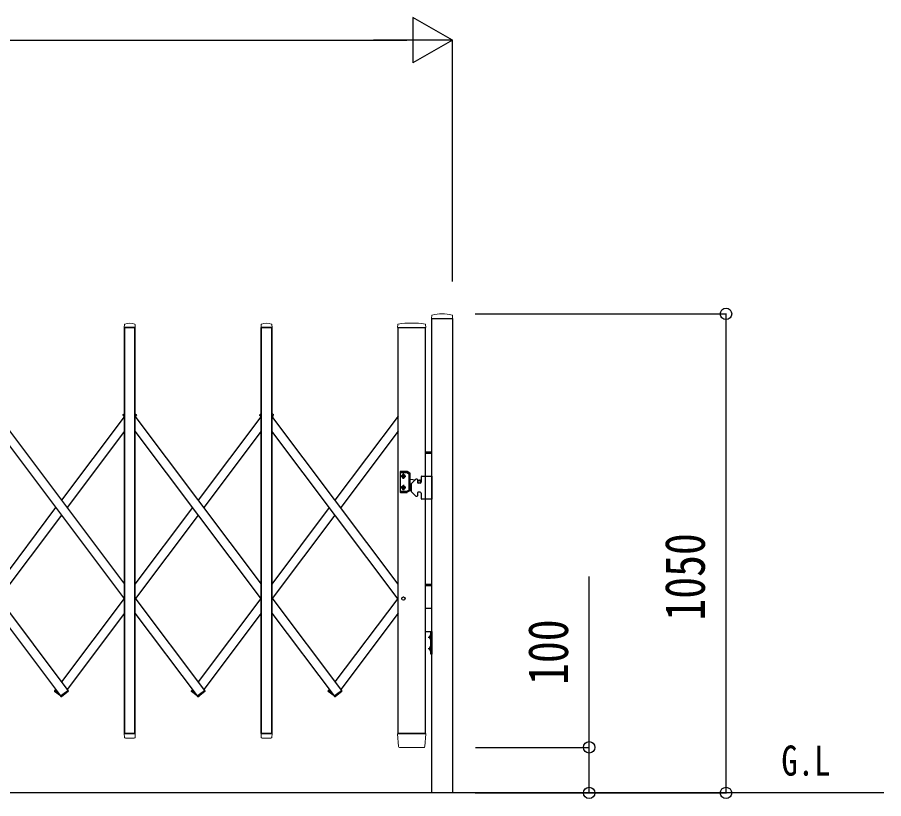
# Model space of a CAD drawing. Units: millimetres, scale not verified. Extents: x -16832 to 16820, y -11892 to 11880.
# Drawn here: x -5147 to -3247, y -4553 to -2840 of the extents above; entities that cross this region are included whole.
import ezdxf
from ezdxf.enums import TextEntityAlignment as Align

# ---------------------------------------------------------------- set-up
doc = ezdxf.new("R2010")
doc.units = ezdxf.units.MM
doc.header["$LTSCALE"] = 50
for name, color, linetype in [('0-1_USER1', 3, 'Continuous'), ('0-3_YKK_11E', 7, 'Continuous'), ('0-6_YKK_A1', 4, 'Continuous'), ('0-7_YKK_D', 6, 'Continuous')]:
    doc.layers.add(name, color=color, linetype=linetype)
doc.layers.add('0-5_YKK_13', color=4, linetype='Continuous', lineweight=18)
doc.styles.add('ＭＳ ゴシック', font='')
doc.styles.get('ＭＳ ゴシック').set_extended_font_data('MS Gothic')

msp = doc.modelspace()

# ---------------------------------------------------------------- linework, layer by layer
at = {"layer": '0-3_YKK_11E'}
msp.add_line((-3247.22, -4540.06), (-10764.7, -4540.06), dxfattribs=at)
at = {"layer": '0-5_YKK_13'}
for p, q in [((-4238.09, -3493.67), (-4238.46, -3499.75)), ((-4192.83, -3493.67), (-4192.46, -3499.75)), ((-4912.45, -3519.76), (-4912.07, -3513.64)), ((-4888.45, -3519.76), (-4888.82, -3513.64)), ((-4612.46, -3519.75), (-4612.08, -3513.62)), ((-4588.46, -3519.75), (-4588.83, -3513.62)), ((-4312.57, -3513.42), (-4312.96, -3519.75)), ((-4251.85, -3513.42), (-4251.46, -3519.75)), ((-4192.76, -3500.07), (-4238.16, -3500.07)), ((-4888.75, -3520.08), (-4912.15, -3520.08)), ((-4588.76, -3520.07), (-4612.16, -3520.07)), ((-4311.26, -3520.07), (-4312.66, -3520.07)), ((-4311.26, -3520.07), (-4266.76, -3520.07)), ((-4263.96, -3520.07), (-4253.16, -3520.07)), ((-4251.76, -3520.07), (-4253.16, -3520.07)), ((-4914.66, -3713.53), (-4915.57, -3712.34)), ((-4915.37, -3710.94), (-4911.95, -3708.36)), ((-4914.66, -3713.53), (-4911.95, -3711.49)), ((-4885.53, -3710.94), (-4888.95, -3708.36)), ((-4886.23, -3713.53), (-4888.95, -3711.49)), ((-4886.23, -3713.53), (-4885.33, -3712.34)), ((-4614.66, -3713.53), (-4615.57, -3712.34)), ((-4615.37, -3710.94), (-4611.95, -3708.36)), ((-4614.66, -3713.53), (-4611.95, -3711.49)), ((-4585.46, -3710.92), (-4588.96, -3708.29)), ((-4586.17, -3713.52), (-4588.96, -3711.42)), ((-4586.17, -3713.52), (-4585.26, -3712.32)), ((-5064.64, -4315.26), (-5065.54, -4316.45)), ((-5052.49, -4327.53), (-5065.34, -4317.85)), ((-5057.6, -4320.56), (-5064.64, -4315.26)), ((-5052.64, -4327.64), (-5036.18, -4315.26)), ((-5052.64, -4327.64), (-5051.74, -4328.84)), ((-5050.34, -4329.04), (-5035.48, -4317.85)), ((-5048.18, -4327.64), (-5049.08, -4328.84)), ((-5048.18, -4327.64), (-5048.33, -4327.53)), ((-5036.18, -4315.26), (-5035.28, -4316.45)), ((-4764.64, -4315.26), (-4765.54, -4316.45)), ((-4752.49, -4327.53), (-4765.34, -4317.85)), ((-4757.6, -4320.56), (-4764.64, -4315.26)), ((-4752.64, -4327.64), (-4736.18, -4315.26)), ((-4752.64, -4327.64), (-4751.74, -4328.84)), ((-4750.34, -4329.04), (-4735.48, -4317.85)), ((-4748.18, -4327.64), (-4749.08, -4328.84)), ((-4748.18, -4327.64), (-4748.33, -4327.53)), ((-4736.18, -4315.26), (-4735.28, -4316.45)), ((-4464.68, -4315.24), (-4465.58, -4316.44)), ((-4452.51, -4327.52), (-4465.38, -4317.84)), ((-4457.58, -4320.58), (-4464.68, -4315.24)), ((-4452.65, -4327.62), (-4436.19, -4315.24)), ((-4452.65, -4327.62), (-4451.75, -4328.82)), ((-4450.35, -4329.02), (-4435.49, -4317.84)), ((-4448.22, -4327.62), (-4449.12, -4328.82)), ((-4448.22, -4327.62), (-4448.36, -4327.52)), ((-4436.19, -4315.24), (-4435.29, -4316.44)), ((-4911.99, -4417.79), (-4912.45, -4410.4)), ((-4888.75, -4410.08), (-4912.15, -4410.08)), ((-4911.99, -4417.79), (-4911.97, -4418.2)), ((-4909.97, -4420.08), (-4890.92, -4420.08)), ((-4888.92, -4418.2), (-4888.9, -4417.79)), ((-4888.9, -4417.79), (-4888.45, -4410.4)), ((-4612.01, -4417.78), (-4612.46, -4410.38)), ((-4612.01, -4417.78), (-4612.46, -4410.38)), ((-4588.76, -4410.07), (-4612.16, -4410.07)), ((-4588.76, -4410.07), (-4612.16, -4410.07)), ((-4612.01, -4417.78), (-4611.98, -4418.19)), ((-4612.01, -4417.78), (-4611.98, -4418.19)), ((-4609.99, -4420.07), (-4590.93, -4420.07)), ((-4609.99, -4420.07), (-4590.93, -4420.07)), ((-4588.94, -4418.19), (-4588.91, -4417.78)), ((-4588.94, -4418.19), (-4588.91, -4417.78)), ((-4588.91, -4417.78), (-4588.46, -4410.38)), ((-4588.91, -4417.78), (-4588.46, -4410.38)), ((-4312.96, -4410.38), (-4311.26, -4438.19)), ((-4312.66, -4410.07), (-4310.47, -4410.07)), ((-4253.96, -4410.07), (-4310.47, -4410.07)), ((-4253.96, -4410.07), (-4251.76, -4410.07)), ((-4253.16, -4438.19), (-4251.46, -4410.38)), ((-4309.26, -4440.07), (-4309.16, -4440.07)), ((-4309.16, -4440.07), (-4308.82, -4440.07))]:
    msp.add_line(p, q, dxfattribs=at)
for points in [[(-4309.16, -4440.06), (-4308.82, -4440.07), (-4308.77, -4440.07)], [(-4308.77, -4440.07), (-4255.66, -4440.07), (-4255.16, -4440.07)]]:
    msp.add_lwpolyline(points, dxfattribs=at)
at = {"layer": '0-5_YKK_13', "color": 40}
msp.add_circle((-4300.46, -4114.07), 3.65, dxfattribs=at)
at = {"layer": '0-5_YKK_13'}
for centre, radius, start, end in [((-4237.09, -3493.73), 1, 104.06552, 176.5), ((-4215.46, -3580.07), 90, 75.93448, 104.06552), ((-4193.83, -3493.73), 1, 3.5, 75.93448), ((-4911.07, -3513.7), 1, 117.6601, 176.5), ((-4900.45, -3533.97), 23.89, 62.3399, 117.6601), ((-4889.82, -3513.7), 1, 3.5, 62.3399), ((-4611.09, -3513.68), 1, 117.6601, 176.5), ((-4600.46, -3533.96), 23.89, 62.3399, 117.6601), ((-4589.83, -3513.68), 1, 3.5, 62.3399), ((-4311.58, -3513.48), 1, 99.38321, 176.5), ((-4282.21, -3691.14), 181.07, 80.6148, 99.3852), ((-4252.85, -3513.48), 1, 3.5, 80.61679), ((-4238.16, -3499.77), 0.3, 176.5, 270), ((-4192.76, -3499.77), 0.3, 270, 3.5), ((-4912.15, -3519.78), 0.3, 176.5, 180), ((-4912.15, -3519.78), 0.3, 180, 270), ((-4888.75, -3519.78), 0.3, 270, 0), ((-4888.75, -3519.78), 0.3, 0, 3.5), ((-4612.16, -3519.77), 0.3, 176.5, 180), ((-4612.16, -3519.77), 0.3, 180, 270), ((-4588.76, -3519.77), 0.3, 270, 0), ((-4588.76, -3519.77), 0.3, 0, 3.5), ((-4312.66, -3519.77), 0.3, 176.5, 270), ((-4251.76, -3519.77), 0.3, 270, 3.5), ((-4914.77, -3711.73), 1, 126.95606, 216.95606), ((-4886.13, -3711.73), 1, 323.04394, 53.04394), ((-4614.77, -3711.73), 1, 126.95606, 216.95606), ((-4586.06, -3711.72), 1, 323.04394, 53.04394), ((-5064.74, -4317.06), 1, 143.04394, 233.04394), ((-5050.94, -4328.24), 1, 216.95606, 306.95606), ((-5049.88, -4328.24), 1, 233.04394, 323.04394), ((-5036.08, -4317.06), 1, 306.95606, 36.95606), ((-4764.74, -4317.06), 1, 143.04394, 233.04394), ((-4750.94, -4328.24), 1, 216.95606, 306.95606), ((-4749.88, -4328.24), 1, 233.04394, 323.04394), ((-4736.08, -4317.06), 1, 306.95606, 36.95606), ((-4464.78, -4317.04), 1, 143.04394, 233.04394), ((-4450.95, -4328.22), 1, 216.95606, 306.95606), ((-4449.92, -4328.22), 1, 238.81705, 323.04394), ((-4436.09, -4317.04), 1, 306.95606, 36.95606), ((-4912.15, -4410.38), 0.3, 90, 183.5), ((-4909.97, -4418.08), 2, 183.5, 270), ((-4890.92, -4418.08), 2, 270, 356.5), ((-4888.75, -4410.38), 0.3, 356.5, 90), ((-4612.16, -4410.37), 0.3, 90, 183.5), ((-4612.16, -4410.37), 0.3, 90, 183.5), ((-4609.99, -4418.07), 2, 183.5, 270), ((-4609.99, -4418.07), 2, 183.5, 270), ((-4590.93, -4418.07), 2, 270, 356.5), ((-4590.93, -4418.07), 2, 270, 356.5), ((-4588.76, -4410.37), 0.3, 356.5, 90), ((-4588.76, -4410.37), 0.3, 356.5, 90), ((-4312.66, -4410.37), 0.3, 90, 183.5), ((-4251.76, -4410.37), 0.3, 356.5, 90), ((-4309.26, -4438.07), 2, 183.5, 270), ((-4255.16, -4438.07), 2, 270, 356.5)]:
    msp.add_arc(centre, radius, start, end, dxfattribs=at)
at = {"layer": '0-6_YKK_A1'}
for p, q in [((-4237.96, -3500.07), (-4192.96, -3500.07)), ((-4311.96, -3520.07), (-4251.96, -3520.07)), ((-4311.96, -4410.07), (-4311.96, -3520.07)), ((-4311.96, -3520.07), (-4251.96, -3520.07)), ((-4251.96, -4410.07), (-4251.96, -3520.07)), ((-5188.95, -3713.95), (-4911.95, -4082.13)), ((-4912.94, -3715.33), (-5050.42, -3898.07)), ((-4914.42, -3713.35), (-4911.95, -3711.49)), ((-4914.42, -3713.35), (-4911.95, -3716.65)), ((-4888.95, -3713.95), (-4611.95, -4082.13)), ((-4887.92, -3715.32), (-4886.45, -3713.37)), ((-4612.94, -3715.33), (-4750.42, -3898.07)), ((-4614.42, -3713.35), (-4611.95, -3711.49)), ((-4614.42, -3713.35), (-4611.95, -3716.65)), ((-4586.41, -3713.34), (-4588.96, -3711.42)), ((-4311.96, -4082.08), (-4588.96, -3713.9)), ((-4586.41, -3713.34), (-4587.9, -3715.32)), ((-4311.96, -3714.04), (-4450.41, -3898.06)), ((-5188.95, -3747.22), (-4911.95, -4115.4)), ((-4911.95, -3747.29), (-5037.91, -3914.71)), ((-4888.95, -3747.22), (-4611.95, -4115.4)), ((-4611.95, -3747.29), (-4737.91, -3914.71)), ((-4311.96, -4115.35), (-4588.96, -3747.17)), ((-4311.96, -3747.3), (-4437.9, -3914.69)), ((-4251.71, -3792.07), (-4237.96, -3792.07)), ((-4251.71, -3795.07), (-4237.96, -3795.07)), ((-4307.46, -3836.27), (-4307.46, -3880.27)), ((-4292.73, -3835.27), (-4306.46, -3835.27)), ((-4285.96, -3839.02), (-4292.23, -3835.4)), ((-4306.46, -3837.77), (-4293.4, -3837.77)), ((-4306.21, -3845.77), (-4294.71, -3845.77)), ((-4301.69, -3845.36), (-4302.51, -3845.36)), ((-4300.46, -3851.52), (-4300.46, -3840.02)), ((-4299.23, -3846.18), (-4298.41, -3846.18)), ((-4292.9, -3837.9), (-4288.46, -3840.46)), ((-4287.96, -3875.2), (-4287.96, -3841.33)), ((-4285.46, -3876.65), (-4285.46, -3839.88)), ((-4285.46, -3852.55), (-4274.12, -3853.47)), ((-4273.3, -3852.65), (-4282.62, -3861.98)), ((-4270.71, -3852.07), (-4271.88, -3852.07)), ((-4269.71, -3853.07), (-4269.71, -3859.07)), ((-4269.71, -3853.83), (-4265.38, -3854.18)), ((-4261.71, -3848.07), (-4261.71, -3859.07)), ((-4259.71, -3846.07), (-4237.71, -3846.07)), ((-4237.71, -3846.07), (-4237.71, -3896.07)), ((-4306.21, -3870.77), (-4294.71, -3870.77)), ((-4301.69, -3871.18), (-4302.51, -3871.18)), ((-4300.46, -3865.02), (-4300.46, -3876.52)), ((-4299.23, -3870.36), (-4298.41, -3870.36)), ((-4285.46, -3863.98), (-4283.21, -3863.8)), ((-4283.21, -3863.39), (-4283.21, -3878.74)), ((-4263.71, -3861.07), (-4267.71, -3861.07)), ((-4306.46, -3878.77), (-4293.4, -3878.77)), ((-4306.46, -3881.27), (-4292.73, -3881.27)), ((-4292.9, -3878.63), (-4288.46, -3876.07)), ((-4285.96, -3877.51), (-4292.23, -3881.13)), ((-4273.3, -3889.48), (-4282.62, -3880.15)), ((-4270.71, -3890.07), (-4271.88, -3890.07)), ((-4269.71, -3883.07), (-4269.71, -3889.07)), ((-4263.71, -3881.07), (-4267.71, -3881.07)), ((-4261.71, -3883.07), (-4261.71, -3894.07)), ((-4237.71, -3896.07), (-4259.71, -3896.07)), ((-5062.94, -3914.71), (-5188.95, -4082.2)), ((-5050.42, -3931.34), (-5187.91, -4114.08)), ((-4762.94, -3914.71), (-4888.95, -4082.2)), ((-4750.42, -3931.34), (-4887.91, -4114.08)), ((-4462.92, -3914.69), (-4588.96, -4082.21)), ((-4450.41, -3931.32), (-4587.91, -4114.08)), ((-4251.71, -4082.07), (-4237.96, -4082.07)), ((-4251.71, -4085.07), (-4237.96, -4085.07)), ((-5188.95, -4112.7), (-5036.42, -4315.44)), ((-4912.92, -4114.1), (-5050.41, -4296.84)), ((-4888.95, -4112.7), (-4736.42, -4315.44)), ((-4612.92, -4114.1), (-4750.41, -4296.84)), ((-4588.96, -4112.69), (-4436.43, -4315.42)), ((-4312.94, -4114.05), (-4450.43, -4296.81)), ((-4251.71, -4135.07), (-4237.96, -4135.07)), ((-4237.96, -4136.07), (-4251.71, -4136.07)), ((-5188.95, -4145.97), (-5052.4, -4327.46)), ((-4911.95, -4146.07), (-5037.9, -4313.47)), ((-4888.95, -4145.97), (-4752.4, -4327.46)), ((-4611.95, -4146.07), (-4737.9, -4313.47)), ((-4311.96, -4146.02), (-4437.92, -4313.44)), ((-4251.96, -4186.07), (-4237.96, -4186.07)), ((-4240.47, -4192.67), (-4240.47, -4204.47)), ((-4239.96, -4192.67), (-4240.47, -4192.67)), ((-4239.96, -4192.67), (-4239.96, -4204.47)), ((-4246.38, -4198.57), (-4239.96, -4198.57)), ((-4239.96, -4204.47), (-4240.47, -4204.47)), ((-4246.38, -4223.57), (-4239.96, -4223.57)), ((-4240.47, -4217.67), (-4240.47, -4229.47)), ((-4239.96, -4217.67), (-4240.47, -4217.67)), ((-4239.96, -4229.47), (-4240.47, -4229.47)), ((-4239.96, -4217.67), (-4239.96, -4229.47)), ((-5062.92, -4313.47), (-5064.4, -4315.44)), ((-5057.6, -4320.56), (-5064.4, -4315.44)), ((-5052.4, -4327.46), (-5036.42, -4315.44)), ((-4762.92, -4313.47), (-4764.4, -4315.44)), ((-4757.6, -4320.56), (-4764.4, -4315.44)), ((-4752.4, -4327.46), (-4736.42, -4315.44)), ((-4462.95, -4313.44), (-4464.44, -4315.42)), ((-4457.58, -4320.58), (-4464.44, -4315.42)), ((-4611.96, -4410.07), (-4588.96, -4410.07)), ((-4311.96, -4410.07), (-4251.96, -4410.07)), ((-4251.96, -4410.07), (-4311.96, -4410.07))]:
    msp.add_line(p, q, dxfattribs=at)
for points in [[(-4237.96, -3500.07), (-4192.96, -3500.07), (-4192.96, -4540.07), (-4237.96, -4540.07)], [(-4911.95, -3520.08), (-4888.95, -3520.08), (-4888.95, -4410.08), (-4911.95, -4410.08)], [(-4911.95, -4410.08), (-4888.95, -4410.08), (-4888.95, -3520.08), (-4911.95, -3520.08)], [(-4611.96, -3520.07), (-4588.96, -3520.07), (-4588.96, -4410.07), (-4611.96, -4410.07)], [(-4611.96, -4410.07), (-4588.96, -4410.07), (-4588.96, -3520.07), (-4611.96, -3520.07)], [(-4239.96, -4236.07), (-4239.96, -4186.07), (-4237.96, -4186.07), (-4237.96, -4236.07)]]:
    msp.add_lwpolyline(points, close=True, dxfattribs=at)
for points in [[(-4911.95, -3520.08), (-4888.95, -3520.08), (-4911.95, -3520.08)], [(-4611.96, -3520.07), (-4588.96, -3520.07), (-4611.96, -3520.07)], [(-4888.95, -3711.49), (-4886.47, -3713.35), (-4888.95, -3711.49)], [(-4302.51, -3845.36), (-4302.51, -3846.18), (-4301.69, -3846.18)], [(-4300.05, -3844.54), (-4300.05, -3843.72), (-4300.87, -3843.72), (-4300.87, -3844.54)], [(-4300.87, -3847), (-4300.87, -3847.82), (-4300.05, -3847.82), (-4300.05, -3847)], [(-4298.41, -3846.18), (-4298.41, -3845.36), (-4299.23, -3845.36)], [(-4302.51, -3871.18), (-4302.51, -3870.36), (-4301.69, -3870.36)], [(-4300.87, -3869.54), (-4300.87, -3868.72), (-4300.05, -3868.72), (-4300.05, -3869.54)], [(-4300.05, -3872), (-4300.05, -3872.82), (-4300.87, -3872.82), (-4300.87, -3872)], [(-4298.41, -3870.36), (-4298.41, -3871.18), (-4299.23, -3871.18)], [(-4588.96, -4145.95), (-4452.41, -4327.44), (-4436.43, -4315.42)], [(-4242.57, -4196.07), (-4239.79, -4197.42), (-4239.18, -4198.57)], [(-4242.57, -4201.07), (-4239.79, -4199.71), (-4239.18, -4198.57)], [(-4242.57, -4221.07), (-4239.79, -4222.42), (-4239.18, -4223.57)], [(-4242.57, -4226.07), (-4239.79, -4224.71), (-4239.18, -4223.57)]]:
    msp.add_lwpolyline(points, dxfattribs=at)
for centre, radius in [((-4300.46, -3845.77), 3.75), ((-4300.46, -3845.77), 1.65), ((-4265.71, -3858.27), 3), ((-4265.71, -3858.27), 2.8), ((-4300.46, -3870.77), 3.75), ((-4300.46, -3870.77), 1.65), ((-4300.46, -4114.07), 3.65)]:
    msp.add_circle(centre, radius, dxfattribs=at)
for centre, radius, start, end in [((-4306.46, -3836.27), 1, 90, 180), ((-4292.73, -3836.27), 1, 60, 90), ((-4306.46, -3838.77), 1, 90, 180), ((-4300.46, -3843.77), 2.25, 33.74899, 146.25101), ((-4300.46, -3847.77), 2.25, 213.74899, 326.25101), ((-4301.69, -3844.54), 0.82, 270, 0), ((-4301.69, -3847), 0.82, 0, 90), ((-4299.23, -3844.54), 0.82, 180, 270), ((-4299.23, -3847), 0.82, 90, 180), ((-4293.4, -3838.77), 1, 60, 90), ((-4288.96, -3841.33), 1, 0, 60), ((-4286.46, -3839.88), 1, 0, 60), ((-4271.88, -3854.07), 2, 90, 135), ((-4270.71, -3853.07), 1, 0, 90), ((-4265.71, -3858.27), 4.1, 347.31124, 85.37435), ((-4259.71, -3848.07), 2, 90, 180), ((-4300.46, -3868.77), 2.25, 33.74899, 146.25101), ((-4300.46, -3872.77), 2.25, 213.74899, 326.25101), ((-4301.69, -3869.54), 0.82, 270, 0), ((-4301.69, -3872), 0.82, 0, 90), ((-4299.23, -3869.54), 0.82, 180, 270), ((-4299.23, -3872), 0.82, 90, 180), ((-4288.96, -3875.2), 1, 300, 0), ((-4281.21, -3863.39), 2, 135, 180), ((-4267.71, -3859.07), 2, 180, 270), ((-4263.71, -3859.07), 2, 270, 0), ((-4306.46, -3877.77), 1, 180, 270), ((-4306.46, -3880.27), 1, 180, 270), ((-4293.4, -3877.77), 1, 270, 300), ((-4292.73, -3880.27), 1, 270, 300), ((-4286.46, -3876.65), 1, 300, 0), ((-4281.21, -3878.74), 2, 180, 225), ((-4271.88, -3888.07), 2, 225, 270), ((-4270.71, -3889.07), 1, 270, 0), ((-4267.71, -3883.07), 2, 90, 180), ((-4263.71, -3883.07), 2, 0, 90), ((-4259.71, -3894.07), 2, 180, 270), ((-4234.73, -4198.57), 8.23, 134.2189, 225.7811), ((-4234.73, -4223.57), 8.23, 134.2189, 225.7811)]:
    msp.add_arc(centre, radius, start, end, dxfattribs=at)
at = {"layer": '0-7_YKK_D'}
for p, q in [((-4192.96, -2890.07), (-4279.56, -2840.07)), ((-4279.56, -2840.07), (-4279.56, -2940.07)), ((-9818.96, -2890.07), (-4292.96, -2890.07)), ((-4192.96, -2890.07), (-4366.16, -2890.07)), ((-4192.96, -2890.07), (-4279.56, -2940.07)), ((-4192.96, -3419.07), (-4192.96, -2889.07)), ((-4142.96, -3490.07), (-3591.96, -3490.07)), ((-3592.96, -4540.06), (-3592.96, -3490.07)), ((-4141.96, -4440.07), (-3891.96, -4440.07)), ((-4142.96, -4540.06), (-3891.96, -4540.06)), ((-3985.72, -4540.06), (-3591.96, -4540.06))]:
    msp.add_line(p, q, dxfattribs=at)
msp.add_lwpolyline([(-3892.96, -4540.06), (-3892.96, -4440.07), (-3892.96, -4065.66)], dxfattribs=at)
for centre in [(-3592.96, -3490.07), (-3892.96, -4440.07), (-3892.96, -4540.06), (-3592.96, -4540.06)]:
    msp.add_circle(centre, 12.5, dxfattribs=at)

# ---------------------------------------------------------------- texts
at = {"layer": '0-1_USER1', "style": 'ＭＳ ゴシック', "width": 0.8}
msp.add_text('G.L', height=65.98, dxfattribs=at).set_placement((-3471.56, -4521.84), align=Align.BOTTOM_LEFT)
at = {"layer": '0-7_YKK_D', "style": 'ＭＳ ゴシック', "width": 0.8}
for s, p in [('1050', (-3612.96, -4162.26)), ('100', (-3912.96, -4303.26))]:
    msp.add_text(s, height=87.98, rotation=90, dxfattribs=at).set_placement(p, align=Align.BOTTOM_LEFT)

doc.saveas('drawing.dxf')
